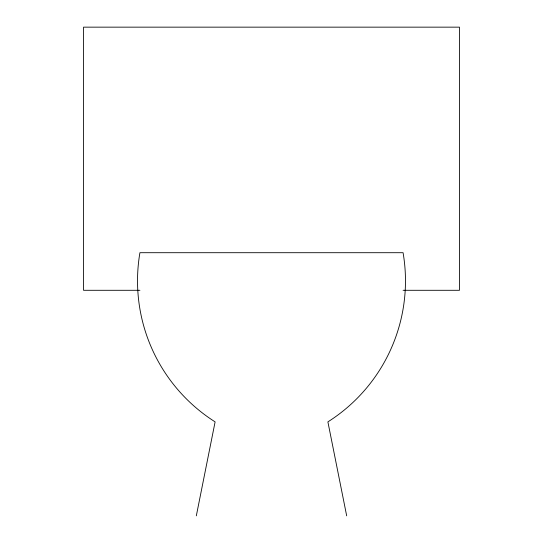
<?xml version="1.0" encoding="UTF-8"?>
<svg xmlns="http://www.w3.org/2000/svg" width="543" height="543" viewBox="0 0 543 543"><rect width="100%" height="100%" fill="white"/><g stroke="black" fill="none" stroke-linecap="round" stroke-linejoin="round"><path stroke-width="0.81" d="M196.315 515.85L215.109 421.87A166.864 166.864 0 0 1 139.924 252.705L403.076 252.705A166.864 166.864 0 0 1 327.891 421.87L346.685 515.85M139.924 290.295L83.541 290.295L83.541 27.15L459.459 27.15L459.459 290.295L403.076 290.295"/></g></svg>
